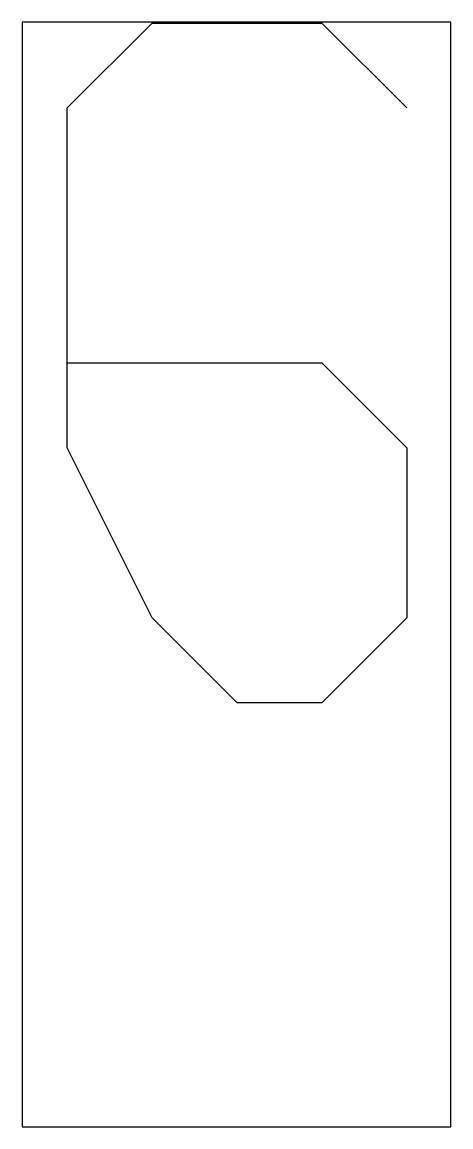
# Model space of a CAD drawing. Extents: x 0 to 15.5, y 0 to 40.
import ezdxf

# ---------------------------------------------------------------- set-up
doc = ezdxf.new("R2010")
doc.units = 0
doc.header["$MEASUREMENT"] = 0
doc.layers.get('0').update_dxf_attribs({"linetype": 'CONTINUOUS'})

msp = doc.modelspace()

# ---------------------------------------------------------------- linework, layer by layer
at = {"color": 0}
for p, q in [((1.628, 36.89), (4.705, 39.967)), ((4.705, 39.967), (10.859, 39.967)), ((10.859, 39.967), (13.936, 36.89)), ((1.628, 24.583), (1.628, 36.89)), ((1.628, 27.66), (10.859, 27.66)), ((10.859, 27.66), (13.936, 24.583)), ((4.705, 18.429), (1.628, 24.583)), ((13.936, 24.583), (13.936, 18.429)), ((7.782, 15.352), (4.705, 18.429)), ((13.936, 18.429), (10.859, 15.352)), ((10.859, 15.352), (7.782, 15.352))]:
    msp.add_line(p, q, dxfattribs=at)
at = {"linetype": 'CONTINUOUS'}
msp.add_lwpolyline([(0, 0), (15.527, 0), (15.527, 40), (0, 40)], close=True, dxfattribs=at)

doc.saveas('drawing.dxf')
